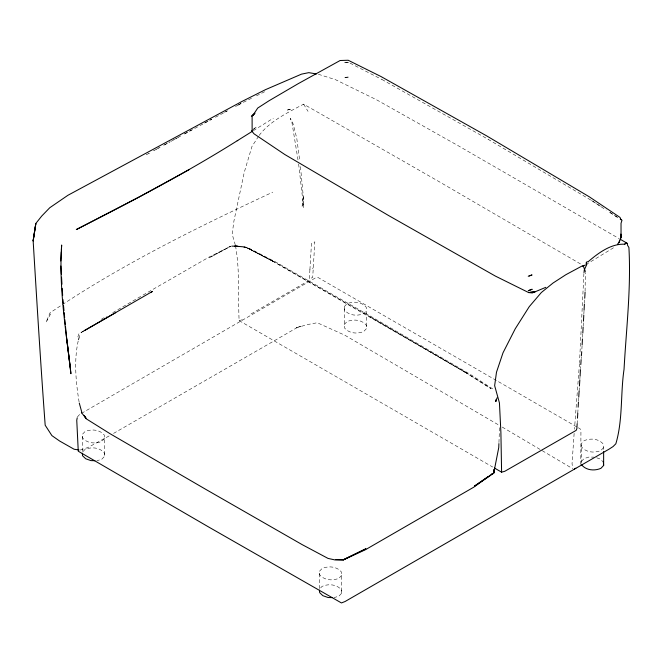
<?xml version="1.0" encoding="UTF-8"?>
<svg xmlns="http://www.w3.org/2000/svg" width="663" height="663" viewBox="0 0 663 663"><rect width="100%" height="100%" fill="white"/><g stroke="black" fill="none" stroke-linecap="round" stroke-linejoin="round"><path stroke-width="0.5" stroke-dasharray="3.31 2.49" d="M585.089 291.239L585.354 272.476M583.904 273.488L579.52 362.661M498.941 442.586L499.579 426.425M309.919 269.526L309.397 279.048L312.712 277.383L314.817 241.854L311.477 243.536L309.919 269.526L313.243 267.86M582.744 334.044L582.528 337.973M583.175 326.13L583.448 321.19M583.838 314.237L584.004 311.237M584.451 303.231L584.683 299.228M577.133 423.93L577.407 419.173M582.081 345.763L581.783 350.669M577.771 413.173L578.078 408.168M578.501 401.165L578.683 398.165M579.114 391.12L579.371 387.026M579.885 378.846L580.084 375.78M580.531 368.62L580.655 366.573M579.454 363.68L574.465 429.276M581.219 358.625L581.36 356.636M574.133 433.378L572.045 463.71L572.807 468.758M580.747 464.473L580.937 431.605L580.117 428.812L578.327 427.784M50.628 313.872L46.054 322.359L49.949 312.928C119.904 265.333 196.265 227.931 272.75 192.154M258.578 136.288L251.948 146.498L244.249 172.38L233.989 220.688L232.158 234.114L235.241 244.804M259.125 135.434C270.148 120.881 287.759 112.619 303.613 104.149L436.71 180.278L582.189 264.935M77.414 416.944L79.684 414.408M82.262 451.346L82.262 434.472L84.972 431.605C91.262 428.828 99.732 429.45 104.265 435.069L104.539 456.343L101.829 459.21L96.864 460.777M82.941 451.627L84.972 449.473C91.262 446.696 99.732 447.318 104.265 452.937L104.539 456.343M104.539 438.475L101.829 441.343C95.538 444.119 87.068 443.497 82.535 437.878L82.262 434.472M344.238 306.679L346.94 303.811C353.238 301.035 361.7 301.657 366.233 307.276L366.515 328.55L363.805 331.417C357.514 334.193 349.045 333.572 344.511 327.953L344.238 306.679L344.511 310.085C349.045 315.704 357.514 316.326 363.805 313.549L366.515 310.682M344.238 324.547L346.94 321.679C353.238 318.903 361.7 319.525 366.233 325.143L366.515 328.55M341.669 593.244L341.387 589.846C336.854 584.227 328.384 583.606 322.094 586.382L319.384 589.25L319.384 571.373L322.094 568.506C328.384 565.73 336.854 566.351 341.387 571.97L341.669 593.244L338.959 596.112L333.995 597.678M341.669 575.376L338.959 578.244C332.669 581.02 324.199 580.398 319.665 574.78L319.384 571.373M581.501 463.155L581.36 443.58L584.07 440.713C590.36 437.945 598.83 438.566 603.363 444.185L603.637 450.567M581.36 461.456L584.07 458.589L589.034 457.022L593.949 457.155M603.637 447.583L600.935 450.45C594.636 453.227 586.175 452.605 581.642 446.986L581.36 443.58M253.597 129.277L256.548 126.79L252.222 130.155M613.482 247.788L587.203 263.833M83.521 331.11L81.002 332.785L83.588 331.168M253.349 130.669L273.297 118.196M83.845 330.688L78.93 333.837L77.488 337.989L78.682 339.904L79.651 335.271C73.311 357.108 75.648 380.952 79.278 403.079M81.45 413.372L315.571 277.83L318.033 277.499L577.432 427.27M101.182 319.375L106.528 316.268M112.768 312.646L142.189 295.565M143.075 295.052L209.367 256.921L230.89 246.246L209.218 257.832L230.674 246.039M251.02 313.972L309.613 280.142M113.555 433.403L297.389 327.447L300.687 326.221L296.129 327.837L307.624 324.547L317.237 322.74L344.71 335.155L498.659 424.975M159.137 147.75L153.717 150.725L160.081 147.285M164.565 144.783L169.993 141.807M173.607 139.827L180.842 135.865M184.463 133.885L191.698 129.923M109.13 435.939L88.013 447.484L79.991 450.111M163.711 145.313L170.059 141.865M170.963 141.368L180.941 135.948M184.571 133.976L198.171 126.575M199.986 125.597L211.82 119.232M215.467 117.268L227.301 110.912M235.498 106.503L240.959 103.561L238.854 104.613M204.419 123.053L211.712 119.141M224.475 112.296L227.21 110.829M238.15 104.961L252.835 97.635M256.473 95.82L264.711 91.709M287.187 110.108L291.554 108.856L287.734 109.95M235.481 245.749C239.973 270.289 237.984 295.715 239.111 320.619L242.252 319.773M348.73 62.496L343.691 62.488L348.141 62.148L382.004 79.535M243.843 247.026L247.738 247.979L273.976 261.827L245.865 247.224L243.934 246.918L245.865 247.224L271.83 260.576L368.172 315.654L467.191 373.435L274.697 262.299L248.045 248.368L243.346 247.274M243.222 246.52L248.186 247.788L275.51 261.885L373.161 317.71L469.76 374.031L493.902 389.653M318.373 74.273L335.495 79.668L376.601 99.806L458.125 145.678L618.919 238.498M596.683 457.793L600.172 459.02L603.363 462.053M381.913 79.477L488.159 139.313M239.111 320.619L492.667 467.009M370.402 317.071L466.031 372.714L491.043 388.659L463.909 371.471M502.231 427.071L571.945 468.235M488.043 139.255L591.802 200.649L601.291 206.815M591.479 200.475L606.239 210.08M609.711 212.342L617.526 217.431M609.919 212.417L617.684 217.464M303.613 104.149L308.038 111.376M298.002 159.899L291.811 121.71L290.228 118.304L293.129 123.898L296.767 138.269L299.8 161.275M298.64 163.985L303.604 207.362L303.322 196.712L300.331 165.269M303.322 196.712L302.842 206.392L301.988 207.179L303.322 196.712M149.192 153.194L146.482 154.686L149.2 153.203M348.431 77.074L343.691 77.43L348.846 77.065L348.431 77.074"/><path stroke-width="0.99" d="M252.122 130.52L252.114 116.829L251.368 116.1L255.04 113.24M498.907 443.588L498.742 447.633L493.869 472.412L493.736 469.52M582.802 333.058L583.125 327.124M583.448 321.19L583.78 315.232M584.062 310.234L584.401 304.234M584.733 298.234L585.073 292.234M577.133 423.93L576.868 428.696L576.139 430.386L504.734 471.318L501.601 472.164L494.457 468.037M582.139 344.785L582.47 338.942M60.781 260.965L61.303 251.907M61.427 249.901L61.659 245.02C58.7 288.04 66.06 331.052 70.933 373.708L66.822 339.879M577.465 418.171L577.771 413.173M578.136 407.173L578.443 402.168M578.741 397.17L579.114 391.12M579.437 386.007L579.827 379.874M580.084 375.78L580.465 369.647M580.796 364.592L581.144 359.619M581.426 355.641L581.708 351.663M584.004 272.592L584.302 269.899L586.722 264.62L586.216 262.962L586.871 261.786L588.114 261.761C598.034 253.233 610.946 243.52 624.612 244.216L626.17 243.155L627.306 243.362L627.529 245.277L628.905 247.506C631.209 288.098 626.262 328.79 624.04 369.316C620.402 393.93 622.971 419.803 615.844 443.787L613.06 446.564L609.007 449.183L345.058 601.523L341.445 602.94L208.87 527.118L78.259 451.213L76.751 420.243L77.248 417.773M497.084 397.792L495.742 401.422L496.197 399.532M618.919 242.675L619.366 240.942M495.742 401.422L496.454 399.499M252.868 115.412L257.716 108.061L268.946 100.809L298.126 83.72L340.136 60.507L348.191 60.25L381.018 76.552L486.402 135.733L589.117 196.696L620.013 217.414L620.999 219.693M617.518 244.216L619.366 241.92L621.04 237.553L621.513 234.735L620.825 234.097M603.637 451.553L603.637 465.451L600.935 468.318C594.636 471.095 586.175 470.473 581.642 464.854M254.551 113.68L252.172 115.992L253.614 114.691M491.971 474.053L492.476 473.573L490.844 474.716M490.313 475.247L473.805 487.164L365.694 549.577L342.995 560.061L334.981 559.937L328.019 558.403L302.137 544.613L205.828 489.385L110.174 433.784L86.289 418.842L84.209 415.651M488.382 476.424L474.468 486.112L494.117 472.984L493.985 470.175M624.612 244.216L626.17 243.155M237.23 140.755L252.694 131.092M237.744 140.432C185.657 173.2 131.092 201.693 76.295 229.572L139.313 196.903L189.527 169.43M582.736 266.451L585.412 264.877M151.081 292.226L152.498 291.397L84.209 330.721L115.718 312.596M574.34 468.94L575.832 468.219M545.798 287.344L532.281 292.963L528.651 292.565L495.352 276.073L389.173 215.873L284.783 154.504L254.012 133.81L251.509 130.719M529.198 275.924L532.049 274.938L528.245 276.256M343.724 559.729L365.91 548.782L343.277 559.713L343.724 559.729L335.909 559.531M231.801 246.147L237.412 246.205M94.9 460.719L90.972 460.611L85.726 458.771L82.535 455.746L82.328 453.194M332.03 597.62L328.094 597.52L322.856 595.681L319.665 592.647L319.458 590.095M238.788 246.512L234.743 246.106L242.998 246.793M79.013 449.97L74.115 449.241L59.612 441.011L51.905 435.616L45.183 425.223C40.625 363.879 36.896 302.287 33.15 240.835L35.86 223.423L41.711 216.063L49.783 207.718L67.916 195.287L241.929 101.48L265.44 89.679L301.532 74.132L308.792 72.648L316.458 73.949M619.806 239.02L626.958 243.139M620.27 219.138L621.993 220.265L621.032 223.249L621.04 237.553L620.883 234.959M81.516 412.659L85.941 418.22L84.823 416.538M585.371 271.49L583.067 265.457L565.929 274.673L553.017 283.035L541.34 292.524L529.281 306.621L515.217 328.823L503.002 352.815L496.479 372.241L494.648 385.659L499.446 402.947L500.896 432.384L501.601 472.164M79.278 403.079L81.781 412.162M586.216 262.962L586.722 264.62M66.673 337.74L70.253 367.335M62.935 299.485L63.317 303.521M63.507 305.544L63.988 310.591M64.178 312.604L64.659 317.652M64.85 319.674L65.33 324.713M65.521 326.735L66.573 337.832M603.363 462.053L603.637 465.451M60.847 266.012L61.344 274.134M61.535 277.175L61.966 284.278M62.214 288.339L62.653 295.433M35.785 223.688L33.15 240.835L35.785 223.688M532.041 289.292L528.312 290.709L532.041 289.292M535.132 291.72L528.651 292.565L535.132 291.72"/></g></svg>
